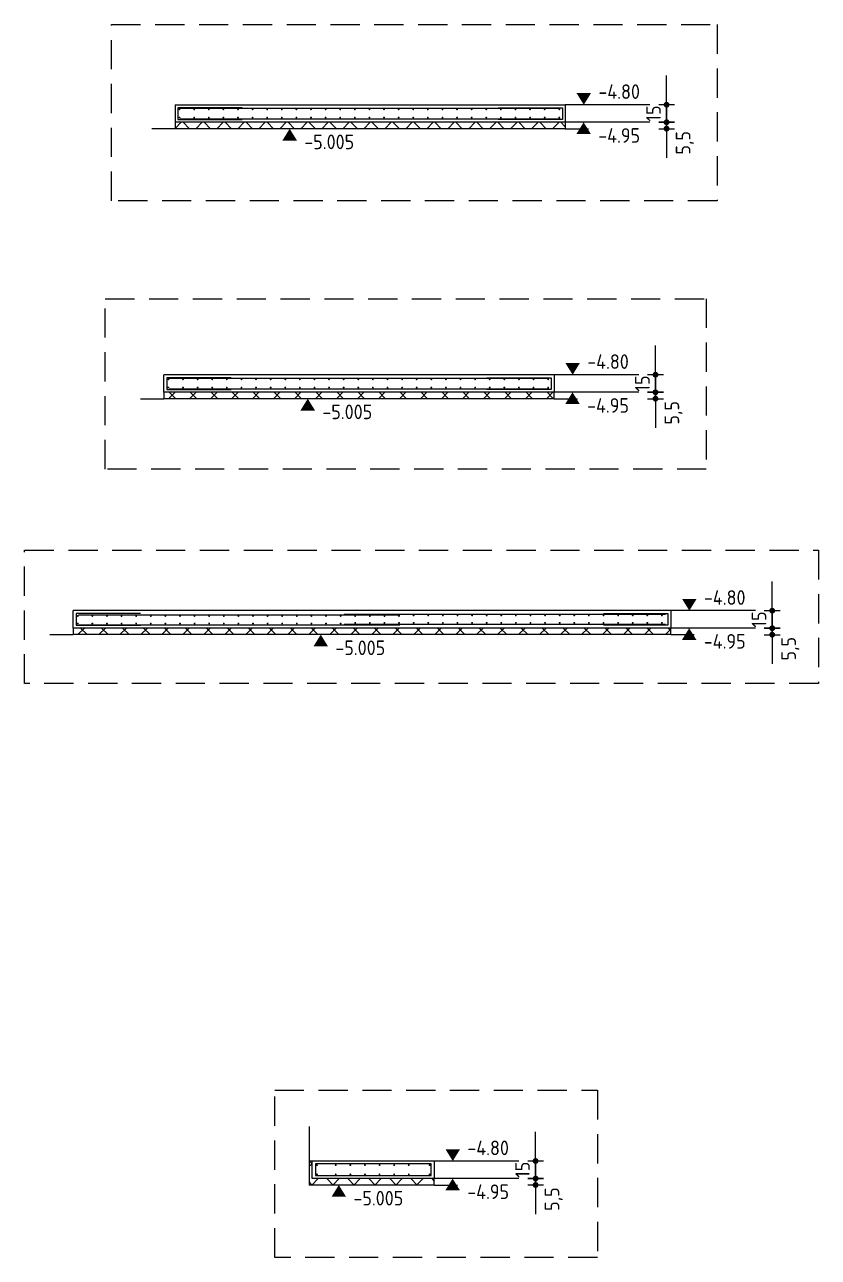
# Model space of a CAD drawing. Extents: x -169 to 69, y -7 to 55.
# Drawn here: x -30.68 to -23.89, y 27.23 to 37.78 of the extents above; entities that cross this region are included whole.
import ezdxf

# ---------------------------------------------------------------- set-up
doc = ezdxf.new("R2010")
doc.units = 0
doc.header["$LTSCALE"] = 0.5
doc.linetypes.add('AUSGEZOGEN', pattern=[1000.01, 1000, 0.01])
doc.linetypes.add('STRICHLINIE', pattern=[0.75, 0.5, -0.25])
for name, color, linetype in [('BETON', 7, 'Continuous'), ('DETAIL', 7, 'Continuous'), ('HILFE', 7, 'Continuous'), ('koten', 7, 'Continuous'), ('MASSE', 7, 'Continuous'), ('OBJEKT', 7, 'Continuous'), ('RND', 7, 'Continuous')]:
    doc.layers.add(name, color=color, linetype=linetype)
doc.styles.add('txt', font='isocp.shx')
doc.dimstyles.new('DOT_I', dxfattribs={"dimscale": 0.5, "dimtxt": 0.25, "dimasz": 0.25, "dimexe": 0.1, "dimexo": 0.3, "dimgap": 0.1, "dimtad": 1, "dimdec": 3, "dimzin": 3, "dimtxsty": 'txt', "dimblk": 'DOT', "dimblk1": 'DOT', "dimblk2": 'DOT', "dimsah": 1, "dimcen": 0.1, "dimse1": 1, "dimse2": 1, "dimazin": 0, "dimtfac": 1, "dimtdec": 4, "dimtix": 1, "dimtmove": 2, "dimatfit": 3, "dimfxl": 0, "dimtvp": 1, "dimtolj": 1, "dimtzin": 0, "dimarcsym": 0})

# ---------------------------------------------------------------- blocks, each defined once
blk = doc.blocks.new('okrd_o')
at = {"layer": 'koten', "color": 7, "linetype": 'Continuous'}
blk.add_solid([(-0.125, 0.202), (0.125, 0.202), (0, 0)], dxfattribs=at)
at = {"layer": 'koten', "style": 'txt'}
blk.add_attdef('OKRD', (0.25, 0.1), '', height=0.25, dxfattribs=at)
blk = doc.blocks.new('okrd_u')
at = {"layer": 'koten', "color": 7, "linetype": 'Continuous'}
blk.add_solid([(-0.125, -0.202), (0.125, -0.202), (0, 0)], dxfattribs=at)
at = {"layer": 'koten', "style": 'txt'}
blk.add_attdef('OKRD', (0.25, -0.35), '', height=0.25, dxfattribs=at)
blk = doc.blocks.new('DOT')
at = {"layer": 'MASSE', "color": 7, "linetype": 'Continuous'}
for p, q in [((0, 0), (-1, 0)), ((0, 0.54), (0, -0.54))]:
    blk.add_line(p, q, dxfattribs=at)
at = {"layer": 'MASSE', "color": 7, "linetype": 'Continuous', "const_width": 0.2}
blk.add_lwpolyline([(-0.1, 0, 1), (0.1, 0, 1)], format="xyb", close=True, dxfattribs=at)
blk = doc.blocks.new('*D191')
at = {"layer": 'Defpoints', "color": 0, "linetype": 'AUSGEZOGEN', "transparency": 16777216}
for p in [(-25.187, 37.093), (-25.187, 36.943), (-25.187, 36.943)]:
    blk.add_point(p, dxfattribs=at)
at = {"layer": 'MASSE', "color": 0, "linetype": 'AUSGEZOGEN', "lineweight": -2, "transparency": 16777216}
for p, q in [((-25.187, 37.218), (-25.187, 37.343)), ((-25.187, 37.093), (-25.187, 36.943)), ((-25.187, 36.818), (-25.187, 36.693))]:
    blk.add_line(p, q, dxfattribs=at)
at = {"layer": 'MASSE', "color": 0, "linetype": 'AUSGEZOGEN', "lineweight": -2, "transparency": 16777216, "xscale": 0.125, "yscale": 0.125, "zscale": 0.125}
for p, rotation in [((-25.187, 37.093), 270), ((-25.187, 36.943), 90)]:
    blk.add_blockref('DOT', p, dxfattribs=dict(at, rotation=rotation))
at = {"layer": 'MASSE', "color": 0, "linetype": 'AUSGEZOGEN', "transparency": 16777216, "insert": (-25.299, 37.018), "char_height": 0.125, "attachment_point": 5, "rotation": 90, "style": 'txt'}
blk.add_mtext('\\A1;15', dxfattribs=at)
blk = doc.blocks.new('*D192')
at = {"layer": 'Defpoints', "color": 0, "linetype": 'AUSGEZOGEN', "transparency": 16777216}
for p in [(-25.282, 34.783), (-25.282, 34.633), (-25.282, 34.633)]:
    blk.add_point(p, dxfattribs=at)
at = {"layer": 'MASSE', "color": 0, "linetype": 'AUSGEZOGEN', "lineweight": -2, "transparency": 16777216}
for p, q in [((-25.282, 34.908), (-25.282, 35.033)), ((-25.282, 34.783), (-25.282, 34.633)), ((-25.282, 34.508), (-25.282, 34.383))]:
    blk.add_line(p, q, dxfattribs=at)
at = {"layer": 'MASSE', "color": 0, "linetype": 'AUSGEZOGEN', "lineweight": -2, "transparency": 16777216, "xscale": 0.125, "yscale": 0.125, "zscale": 0.125}
for p, rotation in [((-25.282, 34.783), 270), ((-25.282, 34.633), 90)]:
    blk.add_blockref('DOT', p, dxfattribs=dict(at, rotation=rotation))
at = {"layer": 'MASSE', "color": 0, "linetype": 'AUSGEZOGEN', "transparency": 16777216, "insert": (-25.394, 34.708), "char_height": 0.125, "attachment_point": 5, "rotation": 90, "style": 'txt'}
blk.add_mtext('\\A1;15', dxfattribs=at)
blk = doc.blocks.new('*D193')
at = {"layer": 'Defpoints', "color": 0, "linetype": 'AUSGEZOGEN', "transparency": 16777216}
for p in [(-24.283, 32.764), (-24.283, 32.614), (-24.283, 32.614)]:
    blk.add_point(p, dxfattribs=at)
at = {"layer": 'MASSE', "color": 0, "linetype": 'AUSGEZOGEN', "lineweight": -2, "transparency": 16777216}
for p, q in [((-24.283, 32.889), (-24.283, 33.014)), ((-24.283, 32.764), (-24.283, 32.614)), ((-24.283, 32.489), (-24.283, 32.364))]:
    blk.add_line(p, q, dxfattribs=at)
at = {"layer": 'MASSE', "color": 0, "linetype": 'AUSGEZOGEN', "lineweight": -2, "transparency": 16777216, "xscale": 0.125, "yscale": 0.125, "zscale": 0.125}
for p, rotation in [((-24.283, 32.764), 270), ((-24.283, 32.614), 90)]:
    blk.add_blockref('DOT', p, dxfattribs=dict(at, rotation=rotation))
at = {"layer": 'MASSE', "color": 0, "linetype": 'AUSGEZOGEN', "transparency": 16777216, "insert": (-24.396, 32.689), "char_height": 0.125, "attachment_point": 5, "rotation": 90, "style": 'txt'}
blk.add_mtext('\\A1;15', dxfattribs=at)
blk = doc.blocks.new('*D194')
at = {"layer": 'Defpoints', "color": 0, "linetype": 'AUSGEZOGEN', "transparency": 16777216}
for p in [(-26.308, 28.056), (-26.308, 27.906), (-26.308, 27.906)]:
    blk.add_point(p, dxfattribs=at)
at = {"layer": 'MASSE', "color": 0, "linetype": 'AUSGEZOGEN', "lineweight": -2, "transparency": 16777216}
for p, q in [((-26.308, 28.181), (-26.308, 28.306)), ((-26.308, 28.056), (-26.308, 27.906)), ((-26.308, 27.781), (-26.308, 27.656))]:
    blk.add_line(p, q, dxfattribs=at)
at = {"layer": 'MASSE', "color": 0, "linetype": 'AUSGEZOGEN', "lineweight": -2, "transparency": 16777216, "xscale": 0.125, "yscale": 0.125, "zscale": 0.125}
for p, rotation in [((-26.308, 28.056), 270), ((-26.308, 27.906), 90)]:
    blk.add_blockref('DOT', p, dxfattribs=dict(at, rotation=rotation))
at = {"layer": 'MASSE', "color": 0, "linetype": 'AUSGEZOGEN', "transparency": 16777216, "insert": (-26.42, 27.981), "char_height": 0.125, "attachment_point": 5, "rotation": 90, "style": 'txt'}
blk.add_mtext('\\A1;15', dxfattribs=at)
blk = doc.blocks.new('*D186')
at = {"layer": 'Defpoints', "color": 0, "linetype": 'AUSGEZOGEN', "transparency": 16777216}
for p in [(-26.308, 27.906), (-26.308, 27.906), (-26.308, 27.851)]:
    blk.add_point(p, dxfattribs=at)
at = {"layer": 'MASSE', "color": 0, "linetype": 'AUSGEZOGEN', "lineweight": -2, "transparency": 16777216}
for p, q in [((-26.308, 28.031), (-26.308, 28.156)), ((-26.308, 27.851), (-26.308, 27.906)), ((-26.308, 27.726), (-26.308, 27.601))]:
    blk.add_line(p, q, dxfattribs=at)
at = {"layer": 'MASSE', "color": 0, "linetype": 'AUSGEZOGEN', "lineweight": -2, "transparency": 16777216, "xscale": 0.125, "yscale": 0.125, "zscale": 0.125}
for p, rotation in [((-26.308, 27.906), 270), ((-26.308, 27.851), 90)]:
    blk.add_blockref('DOT', p, dxfattribs=dict(at, rotation=rotation))
at = {"layer": 'MASSE', "color": 0, "linetype": 'AUSGEZOGEN', "transparency": 16777216, "insert": (-26.153, 27.73), "char_height": 0.125, "attachment_point": 5, "rotation": 90, "style": 'txt'}
blk.add_mtext('\\A1;5,5', dxfattribs=at)
blk = doc.blocks.new('*D187')
at = {"layer": 'Defpoints', "color": 0, "linetype": 'AUSGEZOGEN', "transparency": 16777216}
for p in [(-24.283, 32.614), (-24.283, 32.614), (-24.283, 32.559)]:
    blk.add_point(p, dxfattribs=at)
at = {"layer": 'MASSE', "color": 0, "linetype": 'AUSGEZOGEN', "lineweight": -2, "transparency": 16777216}
for p, q in [((-24.283, 32.739), (-24.283, 32.864)), ((-24.283, 32.559), (-24.283, 32.614)), ((-24.283, 32.434), (-24.283, 32.309))]:
    blk.add_line(p, q, dxfattribs=at)
at = {"layer": 'MASSE', "color": 0, "linetype": 'AUSGEZOGEN', "lineweight": -2, "transparency": 16777216, "xscale": 0.125, "yscale": 0.125, "zscale": 0.125}
for p, rotation in [((-24.283, 32.614), 270), ((-24.283, 32.559), 90)]:
    blk.add_blockref('DOT', p, dxfattribs=dict(at, rotation=rotation))
at = {"layer": 'MASSE', "color": 0, "linetype": 'AUSGEZOGEN', "transparency": 16777216, "insert": (-24.128, 32.439), "char_height": 0.125, "attachment_point": 5, "rotation": 90, "style": 'txt'}
blk.add_mtext('\\A1;5,5', dxfattribs=at)
blk = doc.blocks.new('*D188')
at = {"layer": 'Defpoints', "color": 0, "linetype": 'AUSGEZOGEN', "transparency": 16777216}
for p in [(-25.282, 34.633), (-25.282, 34.633), (-25.282, 34.578)]:
    blk.add_point(p, dxfattribs=at)
at = {"layer": 'MASSE', "color": 0, "linetype": 'AUSGEZOGEN', "lineweight": -2, "transparency": 16777216}
for p, q in [((-25.282, 34.758), (-25.282, 34.883)), ((-25.282, 34.578), (-25.282, 34.633)), ((-25.282, 34.453), (-25.282, 34.328))]:
    blk.add_line(p, q, dxfattribs=at)
at = {"layer": 'MASSE', "color": 0, "linetype": 'AUSGEZOGEN', "lineweight": -2, "transparency": 16777216, "xscale": 0.125, "yscale": 0.125, "zscale": 0.125}
for p, rotation in [((-25.282, 34.633), 270), ((-25.282, 34.578), 90)]:
    blk.add_blockref('DOT', p, dxfattribs=dict(at, rotation=rotation))
at = {"layer": 'MASSE', "color": 0, "linetype": 'AUSGEZOGEN', "transparency": 16777216, "insert": (-25.127, 34.457), "char_height": 0.125, "attachment_point": 5, "rotation": 90, "style": 'txt'}
blk.add_mtext('\\A1;5,5', dxfattribs=at)
blk = doc.blocks.new('*D189')
at = {"layer": 'Defpoints', "color": 0, "linetype": 'AUSGEZOGEN', "transparency": 16777216}
for p in [(-25.187, 36.943), (-25.187, 36.943), (-25.187, 36.888)]:
    blk.add_point(p, dxfattribs=at)
at = {"layer": 'MASSE', "color": 0, "linetype": 'AUSGEZOGEN', "lineweight": -2, "transparency": 16777216}
for p, q in [((-25.187, 37.068), (-25.187, 37.193)), ((-25.187, 36.888), (-25.187, 36.943)), ((-25.187, 36.763), (-25.187, 36.638))]:
    blk.add_line(p, q, dxfattribs=at)
at = {"layer": 'MASSE', "color": 0, "linetype": 'AUSGEZOGEN', "lineweight": -2, "transparency": 16777216, "xscale": 0.125, "yscale": 0.125, "zscale": 0.125}
for p, rotation in [((-25.187, 36.943), 270), ((-25.187, 36.888), 90)]:
    blk.add_blockref('DOT', p, dxfattribs=dict(at, rotation=rotation))
at = {"layer": 'MASSE', "color": 0, "linetype": 'AUSGEZOGEN', "transparency": 16777216, "insert": (-25.031, 36.767), "char_height": 0.125, "attachment_point": 5, "rotation": 90, "style": 'txt'}
blk.add_mtext('\\A1;5,5', dxfattribs=at)

msp = doc.modelspace()

# ---------------------------------------------------------------- hatches: boundary and pattern name
at = {"layer": 'BETON', "linetype": 'AUSGEZOGEN'}
h = msp.add_hatch(dxfattribs=at)
h.set_pattern_fill('ANSI37', color=21, scale=0.04, style=0, double=1)
h.set_pattern_definition([(45, (-59.7313, 0), (-0.08980256, 0.08980256), []), (135, (-59.7313, 0), (-0.08980256, -0.08980256), [])])
h.paths.add_polyline_path([(-25.15064, 32.55948), (-25.15064, 32.61448), (-30.26564, 32.61448), (-30.26564, 32.55948)])
at = {"layer": 'koten', "linetype": 'AUSGEZOGEN'}
h = msp.add_hatch(dxfattribs=at)
h.set_pattern_fill('ANSI37', color=21, scale=0.04, style=0, double=1)
h.set_pattern_definition([(45, (-75.45805, -4.65568), (-0.08980256, 0.08980256), []), (135, (-75.45805, -4.65568), (-0.08980256, -0.08980256), [])])
h.paths.add_polyline_path([(-28.22046, 27.9056), (-28.22046, 28.0556), (-28.24546, 28.0556), (-28.24546, 27.8506), (-27.17546, 27.8506), (-27.17546, 27.9056)])
at = {"layer": 'OBJEKT', "linetype": 'AUSGEZOGEN'}
h = msp.add_hatch(dxfattribs=at)
h.set_pattern_fill('ANSI37', color=21, scale=0.04, style=0, double=1)
h.set_pattern_definition([(45, (-37.41516, 3.90261), (-0.08980256, 0.08980256), []), (135, (-37.41516, 3.90261), (-0.08980256, -0.08980256), [])])
h.paths.add_polyline_path([(-26.05409, 36.88752), (-26.05409, 36.94252), (-29.39409, 36.94252), (-29.39409, 36.88752)])
h = msp.add_hatch(dxfattribs=at)
h.set_pattern_fill('ANSI37', color=21, scale=0.04, style=0, double=1)
h.set_pattern_definition([(45, (-47.73833, 1.92008), (-0.08980256, 0.08980256), []), (135, (-47.73833, 1.92008), (-0.08980256, -0.08980256), [])])
h.paths.add_polyline_path([(-26.14949, 34.63281), (-29.48949, 34.63281), (-29.48949, 34.57781), (-26.14949, 34.57781)])

# ---------------------------------------------------------------- linework, layer by layer
at = {"layer": 'BETON', "color": 6, "linetype": 'AUSGEZOGEN'}
for p, q in [((-29.39409, 37.09252), (-29.39409, 36.94252)), ((-29.39409, 37.09252), (-26.05409, 37.09252)), ((-26.05409, 37.09252), (-26.05409, 36.94252)), ((-26.05409, 36.94252), (-29.39409, 36.94252)), ((-29.39409, 36.88752), (-29.59409, 36.88752)), ((-26.05409, 36.88752), (-29.39409, 36.88752)), ((-26.05409, 36.88752), (-25.85409, 36.88752)), ((-29.48949, 34.63281), (-29.48949, 34.78281)), ((-26.14949, 34.78281), (-29.48949, 34.78281)), ((-26.14949, 34.78281), (-26.14949, 34.63281)), ((-26.14949, 34.63281), (-29.48949, 34.63281)), ((-29.68949, 34.57781), (-29.48949, 34.57781)), ((-26.14949, 34.57781), (-29.48949, 34.57781)), ((-26.14949, 34.57781), (-25.94949, 34.57781)), ((-30.26564, 32.61448), (-30.26564, 32.76448)), ((-25.15064, 32.76448), (-30.26564, 32.76448)), ((-25.15064, 32.76448), (-25.15064, 32.61448)), ((-25.15064, 32.61448), (-30.26564, 32.61448)), ((-30.46564, 32.55948), (-30.26564, 32.55948)), ((-25.15064, 32.55948), (-30.26564, 32.55948)), ((-25.15064, 32.55948), (-24.95064, 32.55948)), ((-28.24546, 28.3506), (-28.24546, 27.8506)), ((-28.22046, 27.9056), (-28.22046, 28.0556)), ((-27.17546, 28.0556), (-28.22046, 28.0556)), ((-27.17546, 28.0556), (-27.17546, 27.9056)), ((-27.17546, 27.8506), (-28.24546, 27.8506)), ((-27.17546, 27.9056), (-28.22046, 27.9056)), ((-27.17546, 27.8506), (-26.97546, 27.8506))]:
    msp.add_line(p, q, dxfattribs=at)
at = {"layer": 'DETAIL', "color": 102, "linetype": 'STRICHLINIE'}
for points in [[(-24.75526, 37.77812), (-24.75526, 36.27099), (-29.93842, 36.27099), (-29.93842, 37.77812)], [(-24.84768, 35.433), (-24.84768, 33.97555), (-29.99126, 33.97555), (-29.99126, 35.433)], [(-23.88801, 33.28073), (-23.88801, 32.14134), (-30.68139, 32.14134), (-30.68139, 33.28073)], [(-25.7793, 28.6609), (-25.7793, 27.23176), (-28.541, 27.23176), (-28.541, 28.6609)]]:
    msp.add_lwpolyline(points, close=True, dxfattribs=at)
at = {"layer": 'HILFE', "color": 102, "linetype": 'AUSGEZOGEN'}
for p, q in [((-25.32909, 37.09252), (-26.05409, 37.09252)), ((-25.32909, 36.94252), (-26.05409, 36.94252)), ((-25.42449, 34.78281), (-26.14949, 34.78281)), ((-25.42449, 34.63281), (-26.14949, 34.63281)), ((-24.42564, 32.76448), (-25.15064, 32.76448)), ((-24.42564, 32.61448), (-25.15064, 32.61448)), ((-26.45046, 28.0556), (-27.17546, 28.0556)), ((-26.45046, 27.9056), (-27.17546, 27.9056))]:
    msp.add_line(p, q, dxfattribs=at)
at = {"layer": 'OBJEKT', "color": 7, "linetype": 'AUSGEZOGEN'}
for p, q in [((-29.39409, 36.94252), (-29.39409, 36.88752)), ((-26.05409, 36.94252), (-26.05409, 36.88752)), ((-29.48949, 34.63281), (-29.48949, 34.57781)), ((-26.14949, 34.57781), (-26.14949, 34.63281)), ((-30.26564, 32.61448), (-30.26564, 32.55948)), ((-25.15064, 32.55948), (-25.15064, 32.61448)), ((-28.22046, 28.0556), (-28.24546, 28.0556)), ((-27.17546, 27.8506), (-27.17546, 27.9056))]:
    msp.add_line(p, q, dxfattribs=at)
at = {"layer": 'RND', "color": 1, "linetype": 'AUSGEZOGEN'}
for points in [[(-28.81909, 37.06752), (-29.36909, 37.06752), (-29.36909, 36.96752), (-28.81909, 36.96752)], [(-29.34909, 37.06252), (-26.09909, 37.06252)], [(-26.62909, 37.06752), (-26.07909, 37.06752), (-26.07909, 36.96752), (-26.62909, 36.96752)], [(-29.34909, 36.97252), (-26.09909, 36.97252)], [(-28.91449, 34.75781), (-29.46449, 34.75781), (-29.46449, 34.65781), (-28.91449, 34.65781)], [(-29.44449, 34.75281), (-26.19449, 34.75281)], [(-26.72449, 34.75781), (-26.17449, 34.75781), (-26.17449, 34.65781), (-26.72449, 34.65781)], [(-29.44449, 34.66281), (-26.19449, 34.66281)], [(-29.69064, 32.73948), (-30.24064, 32.73948), (-30.24064, 32.63948), (-29.69064, 32.63948)], [(-30.22064, 32.72948), (-27.47064, 32.72948)], [(-27.94564, 32.73448), (-25.19564, 32.73448)], [(-25.72564, 32.73948), (-25.17564, 32.73948), (-25.17564, 32.63948), (-25.72564, 32.63948)], [(-30.22064, 32.64448), (-27.47064, 32.64448)], [(-27.94564, 32.64948), (-25.19564, 32.64948)], [(-28.19296, 28.0306), (-28.19296, 27.9306), (-27.20296, 27.9306), (-27.20296, 28.0306), (-28.19296, 28.0306)]]:
    msp.add_lwpolyline(points, dxfattribs=at)
at = {"layer": 'RND', "color": 7, "linetype": 'AUSGEZOGEN', "const_width": 0.008}
for points in [[(-29.35937, 37.05378, 1), (-29.35137, 37.05378, 1)], [(-29.23437, 37.05378, 1), (-29.22637, 37.05378, 1)], [(-29.10937, 37.05378, 1), (-29.10137, 37.05378, 1)], [(-28.98437, 37.05378, 1), (-28.97637, 37.05378, 1)], [(-28.85937, 37.05378, 1), (-28.85137, 37.05378, 1)], [(-28.73437, 37.05378, 1), (-28.72637, 37.05378, 1)], [(-28.60937, 37.05378, 1), (-28.60137, 37.05378, 1)], [(-28.48437, 37.05378, 1), (-28.47637, 37.05378, 1)], [(-28.35937, 37.05378, 1), (-28.35137, 37.05378, 1)], [(-28.23437, 37.05378, 1), (-28.22637, 37.05378, 1)], [(-28.10937, 37.05378, 1), (-28.10137, 37.05378, 1)], [(-27.98437, 37.05378, 1), (-27.97637, 37.05378, 1)], [(-27.85937, 37.05378, 1), (-27.85137, 37.05378, 1)], [(-27.73437, 37.05378, 1), (-27.72637, 37.05378, 1)], [(-27.60937, 37.05378, 1), (-27.60137, 37.05378, 1)], [(-27.48437, 37.05378, 1), (-27.47637, 37.05378, 1)], [(-27.35937, 37.05378, 1), (-27.35137, 37.05378, 1)], [(-27.23437, 37.05378, 1), (-27.22637, 37.05378, 1)], [(-27.10937, 37.05378, 1), (-27.10137, 37.05378, 1)], [(-26.98437, 37.05378, 1), (-26.97637, 37.05378, 1)], [(-26.85937, 37.05378, 1), (-26.85137, 37.05378, 1)], [(-26.73437, 37.05378, 1), (-26.72637, 37.05378, 1)], [(-26.60937, 37.05378, 1), (-26.60137, 37.05378, 1)], [(-26.48437, 37.05378, 1), (-26.47637, 37.05378, 1)], [(-26.35937, 37.05378, 1), (-26.35137, 37.05378, 1)], [(-26.23437, 37.05378, 1), (-26.22637, 37.05378, 1)], [(-26.10937, 37.05378, 1), (-26.10137, 37.05378, 1)], [(-29.35937, 36.983, 1), (-29.35137, 36.983, 1)], [(-29.23437, 36.983, 1), (-29.22637, 36.983, 1)], [(-29.10937, 36.983, 1), (-29.10137, 36.983, 1)], [(-28.98437, 36.983, 1), (-28.97637, 36.983, 1)], [(-28.85937, 36.983, 1), (-28.85137, 36.983, 1)], [(-28.73437, 36.983, 1), (-28.72637, 36.983, 1)], [(-28.60937, 36.983, 1), (-28.60137, 36.983, 1)], [(-28.48437, 36.983, 1), (-28.47637, 36.983, 1)], [(-28.35937, 36.983, 1), (-28.35137, 36.983, 1)], [(-28.23437, 36.983, 1), (-28.22637, 36.983, 1)], [(-28.10937, 36.983, 1), (-28.10137, 36.983, 1)], [(-27.98437, 36.983, 1), (-27.97637, 36.983, 1)], [(-27.85937, 36.983, 1), (-27.85137, 36.983, 1)], [(-27.73437, 36.983, 1), (-27.72637, 36.983, 1)], [(-27.60937, 36.983, 1), (-27.60137, 36.983, 1)], [(-27.48437, 36.983, 1), (-27.47637, 36.983, 1)], [(-27.35937, 36.983, 1), (-27.35137, 36.983, 1)], [(-27.23437, 36.983, 1), (-27.22637, 36.983, 1)], [(-27.10937, 36.983, 1), (-27.10137, 36.983, 1)], [(-26.98437, 36.983, 1), (-26.97637, 36.983, 1)], [(-26.85937, 36.983, 1), (-26.85137, 36.983, 1)], [(-26.73437, 36.983, 1), (-26.72637, 36.983, 1)], [(-26.60937, 36.983, 1), (-26.60137, 36.983, 1)], [(-26.48437, 36.983, 1), (-26.47637, 36.983, 1)], [(-26.35937, 36.983, 1), (-26.35137, 36.983, 1)], [(-26.23437, 36.983, 1), (-26.22637, 36.983, 1)], [(-26.10937, 36.983, 1), (-26.10137, 36.983, 1)], [(-29.45477, 34.74407, 1), (-29.44677, 34.74407, 1)], [(-29.32977, 34.74407, 1), (-29.32177, 34.74407, 1)], [(-29.20477, 34.74407, 1), (-29.19677, 34.74407, 1)], [(-29.07977, 34.74407, 1), (-29.07177, 34.74407, 1)], [(-28.95477, 34.74407, 1), (-28.94677, 34.74407, 1)], [(-28.82977, 34.74407, 1), (-28.82177, 34.74407, 1)], [(-28.70477, 34.74407, 1), (-28.69677, 34.74407, 1)], [(-28.57977, 34.74407, 1), (-28.57177, 34.74407, 1)], [(-28.45477, 34.74407, 1), (-28.44677, 34.74407, 1)], [(-28.32977, 34.74407, 1), (-28.32177, 34.74407, 1)], [(-28.20477, 34.74407, 1), (-28.19677, 34.74407, 1)], [(-28.07977, 34.74407, 1), (-28.07177, 34.74407, 1)], [(-27.95477, 34.74407, 1), (-27.94677, 34.74407, 1)], [(-27.82977, 34.74407, 1), (-27.82177, 34.74407, 1)], [(-27.70477, 34.74407, 1), (-27.69677, 34.74407, 1)], [(-27.57977, 34.74407, 1), (-27.57177, 34.74407, 1)], [(-27.45477, 34.74407, 1), (-27.44677, 34.74407, 1)], [(-27.32977, 34.74407, 1), (-27.32177, 34.74407, 1)], [(-27.20477, 34.74407, 1), (-27.19677, 34.74407, 1)], [(-27.07977, 34.74407, 1), (-27.07177, 34.74407, 1)], [(-26.95477, 34.74407, 1), (-26.94677, 34.74407, 1)], [(-26.82977, 34.74407, 1), (-26.82177, 34.74407, 1)], [(-26.70477, 34.74407, 1), (-26.69677, 34.74407, 1)], [(-26.57977, 34.74407, 1), (-26.57177, 34.74407, 1)], [(-26.45477, 34.74407, 1), (-26.44677, 34.74407, 1)], [(-26.32977, 34.74407, 1), (-26.32177, 34.74407, 1)], [(-26.20477, 34.74407, 1), (-26.19677, 34.74407, 1)], [(-29.45477, 34.67329, 1), (-29.44677, 34.67329, 1)], [(-29.32977, 34.67329, 1), (-29.32177, 34.67329, 1)], [(-29.20477, 34.67329, 1), (-29.19677, 34.67329, 1)], [(-29.07977, 34.67329, 1), (-29.07177, 34.67329, 1)], [(-28.95477, 34.67329, 1), (-28.94677, 34.67329, 1)], [(-28.82977, 34.67329, 1), (-28.82177, 34.67329, 1)], [(-28.70477, 34.67329, 1), (-28.69677, 34.67329, 1)], [(-28.57977, 34.67329, 1), (-28.57177, 34.67329, 1)], [(-28.45477, 34.67329, 1), (-28.44677, 34.67329, 1)], [(-28.32977, 34.67329, 1), (-28.32177, 34.67329, 1)], [(-28.20477, 34.67329, 1), (-28.19677, 34.67329, 1)], [(-28.07977, 34.67329, 1), (-28.07177, 34.67329, 1)], [(-27.95477, 34.67329, 1), (-27.94677, 34.67329, 1)], [(-27.82977, 34.67329, 1), (-27.82177, 34.67329, 1)], [(-27.70477, 34.67329, 1), (-27.69677, 34.67329, 1)], [(-27.57977, 34.67329, 1), (-27.57177, 34.67329, 1)], [(-27.45477, 34.67329, 1), (-27.44677, 34.67329, 1)], [(-27.32977, 34.67329, 1), (-27.32177, 34.67329, 1)], [(-27.20477, 34.67329, 1), (-27.19677, 34.67329, 1)], [(-27.07977, 34.67329, 1), (-27.07177, 34.67329, 1)], [(-26.95477, 34.67329, 1), (-26.94677, 34.67329, 1)], [(-26.82977, 34.67329, 1), (-26.82177, 34.67329, 1)], [(-26.70477, 34.67329, 1), (-26.69677, 34.67329, 1)], [(-26.57977, 34.67329, 1), (-26.57177, 34.67329, 1)], [(-26.45477, 34.67329, 1), (-26.44677, 34.67329, 1)], [(-26.32977, 34.67329, 1), (-26.32177, 34.67329, 1)], [(-26.20477, 34.67329, 1), (-26.19677, 34.67329, 1)], [(-30.23092, 32.7189, 1), (-30.22292, 32.7189, 1)], [(-30.10592, 32.7189, 1), (-30.09792, 32.7189, 1)], [(-29.98092, 32.7189, 1), (-29.97292, 32.7189, 1)], [(-29.85592, 32.7189, 1), (-29.84792, 32.7189, 1)], [(-29.73092, 32.7189, 1), (-29.72292, 32.7189, 1)], [(-29.60592, 32.7189, 1), (-29.59792, 32.7189, 1)], [(-29.48092, 32.7189, 1), (-29.47292, 32.7189, 1)], [(-29.35592, 32.7189, 1), (-29.34792, 32.7189, 1)], [(-29.23092, 32.7189, 1), (-29.22292, 32.7189, 1)], [(-29.10592, 32.7189, 1), (-29.09792, 32.7189, 1)], [(-28.98092, 32.7189, 1), (-28.97292, 32.7189, 1)], [(-28.85592, 32.7189, 1), (-28.84792, 32.7189, 1)], [(-28.73092, 32.7189, 1), (-28.72292, 32.7189, 1)], [(-28.60592, 32.7189, 1), (-28.59792, 32.7189, 1)], [(-28.48092, 32.7189, 1), (-28.47292, 32.7189, 1)], [(-28.35592, 32.7189, 1), (-28.34792, 32.7189, 1)], [(-28.23092, 32.7189, 1), (-28.22292, 32.7189, 1)], [(-28.10592, 32.7189, 1), (-28.09792, 32.7189, 1)], [(-27.98092, 32.7189, 1), (-27.97292, 32.7189, 1)], [(-27.85592, 32.7189, 1), (-27.84792, 32.7189, 1)], [(-27.73092, 32.7189, 1), (-27.72292, 32.7189, 1)], [(-27.60592, 32.7189, 1), (-27.59792, 32.7189, 1)], [(-27.48092, 32.7189, 1), (-27.47292, 32.7189, 1)], [(-27.35592, 32.72409, 1), (-27.34792, 32.72409, 1)], [(-27.23092, 32.72409, 1), (-27.22292, 32.72409, 1)], [(-27.10592, 32.72409, 1), (-27.09792, 32.72409, 1)], [(-26.98092, 32.72409, 1), (-26.97292, 32.72409, 1)], [(-26.85592, 32.72409, 1), (-26.84792, 32.72409, 1)], [(-26.73092, 32.72409, 1), (-26.72292, 32.72409, 1)], [(-26.60592, 32.72409, 1), (-26.59792, 32.72409, 1)], [(-26.48092, 32.72409, 1), (-26.47292, 32.72409, 1)], [(-26.35592, 32.72409, 1), (-26.34792, 32.72409, 1)], [(-26.23092, 32.72409, 1), (-26.22292, 32.72409, 1)], [(-26.10592, 32.72409, 1), (-26.09792, 32.72409, 1)], [(-25.98092, 32.72409, 1), (-25.97292, 32.72409, 1)], [(-25.85592, 32.72409, 1), (-25.84792, 32.72409, 1)], [(-25.73092, 32.72409, 1), (-25.72292, 32.72409, 1)], [(-25.60592, 32.72409, 1), (-25.59792, 32.72409, 1)], [(-25.48092, 32.72409, 1), (-25.47292, 32.72409, 1)], [(-25.35592, 32.72409, 1), (-25.34792, 32.72409, 1)], [(-25.23092, 32.72409, 1), (-25.22292, 32.72409, 1)], [(-30.23092, 32.65496, 1), (-30.22292, 32.65496, 1)], [(-30.10592, 32.65496, 1), (-30.09792, 32.65496, 1)], [(-29.98092, 32.65496, 1), (-29.97292, 32.65496, 1)], [(-29.85592, 32.65496, 1), (-29.84792, 32.65496, 1)], [(-29.73092, 32.65496, 1), (-29.72292, 32.65496, 1)], [(-29.60592, 32.65496, 1), (-29.59792, 32.65496, 1)], [(-29.48092, 32.65496, 1), (-29.47292, 32.65496, 1)], [(-29.35592, 32.65496, 1), (-29.34792, 32.65496, 1)], [(-29.23092, 32.65496, 1), (-29.22292, 32.65496, 1)], [(-29.10592, 32.65496, 1), (-29.09792, 32.65496, 1)], [(-28.98092, 32.65496, 1), (-28.97292, 32.65496, 1)], [(-28.85592, 32.65496, 1), (-28.84792, 32.65496, 1)], [(-28.73092, 32.65496, 1), (-28.72292, 32.65496, 1)], [(-28.60592, 32.65496, 1), (-28.59792, 32.65496, 1)], [(-28.48092, 32.65496, 1), (-28.47292, 32.65496, 1)], [(-28.35592, 32.65496, 1), (-28.34792, 32.65496, 1)], [(-28.23092, 32.65496, 1), (-28.22292, 32.65496, 1)], [(-28.10592, 32.65496, 1), (-28.09792, 32.65496, 1)], [(-27.98092, 32.65496, 1), (-27.97292, 32.65496, 1)], [(-27.85592, 32.66015, 1), (-27.84792, 32.66015, 1)], [(-27.73092, 32.66015, 1), (-27.72292, 32.66015, 1)], [(-27.60592, 32.66015, 1), (-27.59792, 32.66015, 1)], [(-27.48092, 32.66015, 1), (-27.47292, 32.66015, 1)], [(-27.35592, 32.66015, 1), (-27.34792, 32.66015, 1)], [(-27.23092, 32.66015, 1), (-27.22292, 32.66015, 1)], [(-27.10592, 32.66015, 1), (-27.09792, 32.66015, 1)], [(-26.98092, 32.66015, 1), (-26.97292, 32.66015, 1)], [(-26.85592, 32.66015, 1), (-26.84792, 32.66015, 1)], [(-26.73092, 32.66015, 1), (-26.72292, 32.66015, 1)], [(-26.60592, 32.66015, 1), (-26.59792, 32.66015, 1)], [(-26.48092, 32.66015, 1), (-26.47292, 32.66015, 1)], [(-26.35592, 32.66015, 1), (-26.34792, 32.66015, 1)], [(-26.23092, 32.66015, 1), (-26.22292, 32.66015, 1)], [(-26.10592, 32.66015, 1), (-26.09792, 32.66015, 1)], [(-25.98092, 32.66015, 1), (-25.97292, 32.66015, 1)], [(-25.85592, 32.66015, 1), (-25.84792, 32.66015, 1)], [(-25.73092, 32.66015, 1), (-25.72292, 32.66015, 1)], [(-25.60592, 32.66015, 1), (-25.59792, 32.66015, 1)], [(-25.48092, 32.66015, 1), (-25.47292, 32.66015, 1)], [(-25.35592, 32.66015, 1), (-25.34792, 32.66015, 1)], [(-25.23092, 32.66015, 1), (-25.22292, 32.66015, 1)], [(-28.18357, 28.02017, 1), (-28.17557, 28.02017, 1)], [(-28.18357, 27.94135, 1), (-28.17557, 27.94135, 1)], [(-28.02271, 28.02017, 1), (-28.01471, 28.02017, 1)], [(-28.02271, 27.94135, 1), (-28.01471, 27.94135, 1)], [(-27.89771, 28.02017, 1), (-27.88971, 28.02017, 1)], [(-27.89771, 27.94135, 1), (-27.88971, 27.94135, 1)], [(-27.77271, 28.02017, 1), (-27.76471, 28.02017, 1)], [(-27.77271, 27.94135, 1), (-27.76471, 27.94135, 1)], [(-27.64771, 28.02017, 1), (-27.63971, 28.02017, 1)], [(-27.64771, 27.94135, 1), (-27.63971, 27.94135, 1)], [(-27.52271, 28.02017, 1), (-27.51471, 28.02017, 1)], [(-27.52271, 27.94135, 1), (-27.51471, 27.94135, 1)], [(-27.39771, 28.02017, 1), (-27.38971, 28.02017, 1)], [(-27.39771, 27.94135, 1), (-27.38971, 27.94135, 1)], [(-27.21967, 28.02017, 1), (-27.21167, 28.02017, 1)], [(-27.21967, 27.94135, 1), (-27.21167, 27.94135, 1)]]:
    msp.add_lwpolyline(points, format="xyb", close=True, dxfattribs=at)

# ---------------------------------------------------------------- block references
at = {"layer": 'koten', "color": 7, "linetype": 'AUSGEZOGEN', "xscale": 0.5, "yscale": 0.5, "zscale": 0.5}
for p in [(-25.89563, 37.09252), (-25.99103, 34.78281), (-24.99218, 32.76448), (-27.017, 28.0556)]:
    msp.add_blockref('okrd_o', p, dxfattribs=at).add_auto_attribs({'OKRD': '-4.80'})
at = {"layer": 'koten', "color": 102, "linetype": 'AUSGEZOGEN', "xscale": 0.5, "yscale": 0.5, "zscale": 0.5}
for p, values in [((-25.89693, 36.94252), {'OKRD': '-4.95'}), ((-28.41294, 36.88752), {'OKRD': '-5.005'}), ((-25.99233, 34.63281), {'OKRD': '-4.95'}), ((-28.25834, 34.57781), {'OKRD': '-5.005'}), ((-24.99348, 32.61448), {'OKRD': '-4.95'}), ((-28.14699, 32.55948), {'OKRD': '-5.005'}), ((-27.99249, 27.8506), {'OKRD': '-5.005'}), ((-27.0183, 27.9056), {'OKRD': '-4.95'})]:
    msp.add_blockref('okrd_u', p, dxfattribs=at).add_auto_attribs(values)

# ---------------------------------------------------------------- dimensions: what is measured, and where the dimension line sits
at = {"layer": 'MASSE', "color": 7, "linetype": 'AUSGEZOGEN'}
for base, p1, p2, picture, middle in [((-25.18659, 36.94252), (-25.18659, 37.09252), (-25.18659, 36.94252), '*D191', (-25.29909, 37.01752)), ((-25.28199, 34.63281), (-25.28199, 34.78281), (-25.28199, 34.63281), '*D192', (-25.39449, 34.70781)), ((-24.28314, 32.61448), (-24.28314, 32.76448), (-24.28314, 32.61448), '*D193', (-24.39564, 32.68948)), ((-26.30796, 27.9056), (-26.30796, 28.0556), (-26.30796, 27.9056), '*D194', (-26.42046, 27.9806))]:
    dim = msp.add_linear_dim(base=base, p1=p1, p2=p2, angle=90, dimstyle='DOT_I', override={"dimdec": 0, "dimlfac": 100}, dxfattribs=at)
    dim.commit()
    dim.dimension.update_dxf_attribs({"geometry": picture, "text_midpoint": middle})
for base, p1, p2, picture, middle in [((-25.18659, 36.94252), (-25.18659, 36.88752), (-25.18659, 36.94252), '*D189', (-25.03131, 36.76711)), ((-25.28199, 34.63281), (-25.28199, 34.57781), (-25.28199, 34.63281), '*D188', (-25.12671, 34.45739)), ((-24.28314, 32.61448), (-24.28314, 32.55948), (-24.28314, 32.61448), '*D187', (-24.12787, 32.43907)), ((-26.30796, 27.9056), (-26.30796, 27.8506), (-26.30796, 27.9056), '*D186', (-26.15268, 27.73019))]:
    dim = msp.add_linear_dim(base=base, p1=p1, p2=p2, angle=90, dimstyle='DOT_I', override={"dimdec": 1, "dimlfac": 100}, dxfattribs=at)
    dim.commit()
    dim.dimension.update_dxf_attribs({"geometry": picture, "text_midpoint": middle, "dimtype": 160})

doc.saveas('drawing.dxf')
